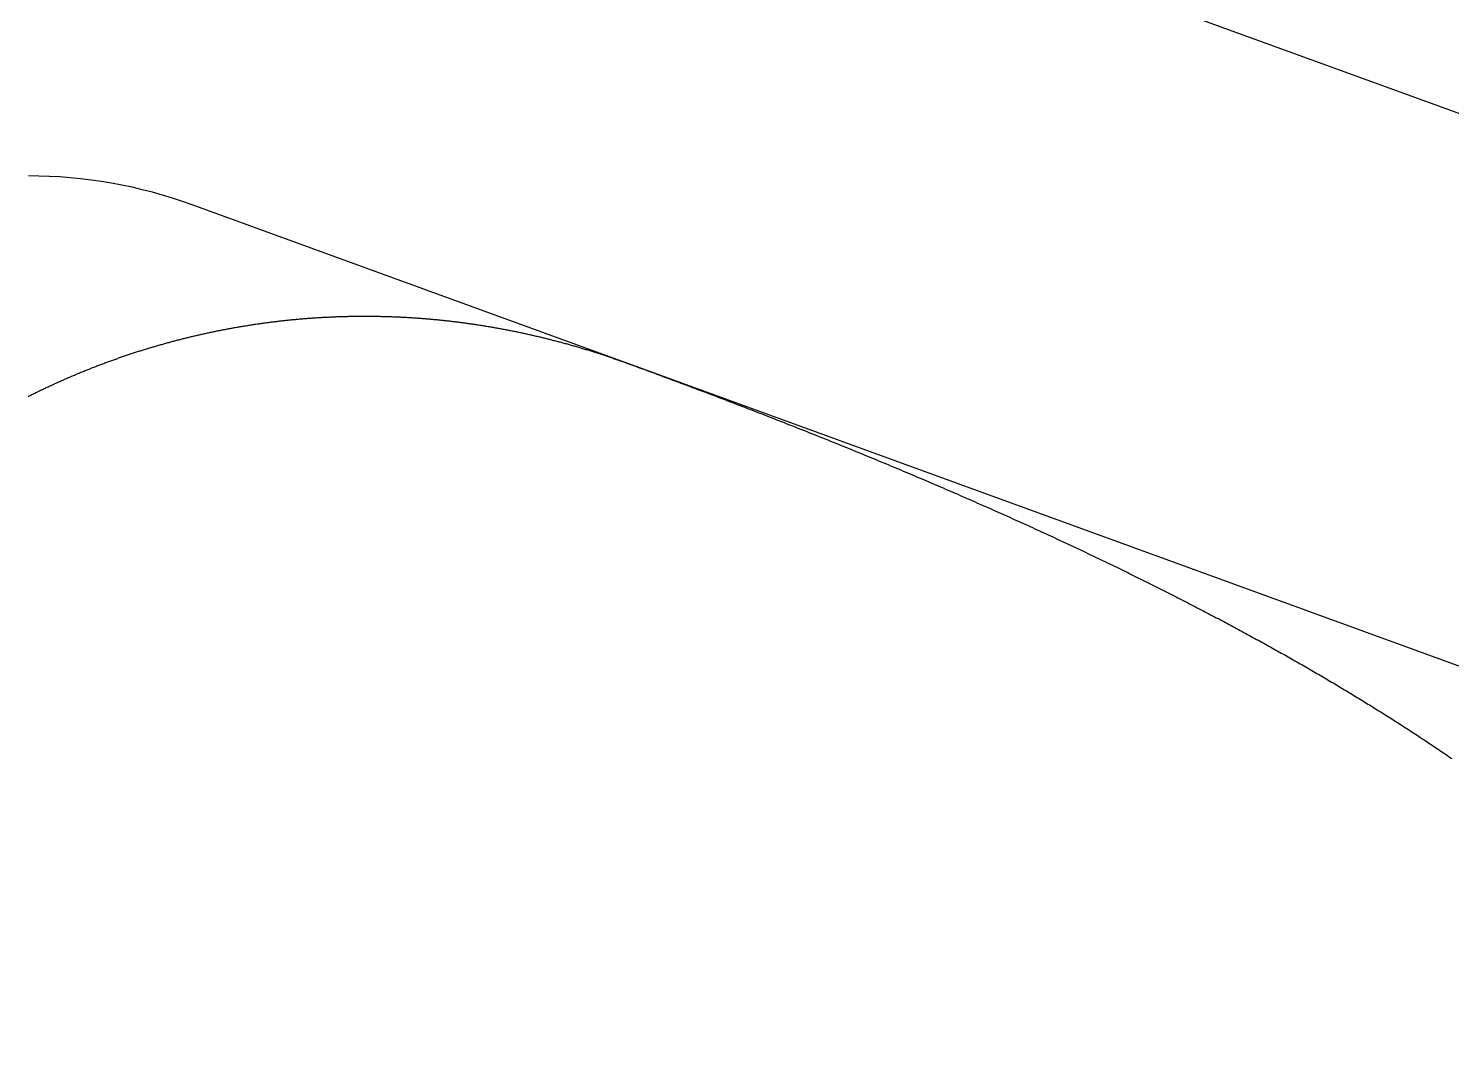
# Model space of a CAD drawing. Extents: x -14 to 315, y -179 to 16.
# Drawn here: x 64.04 to 83.35, y -103.85 to -90 of the extents above; entities that cross this region are included whole.
import ezdxf

# ---------------------------------------------------------------- set-up
doc = ezdxf.new("R2010")
doc.units = 0
doc.layers.add('BLACK', color=7, linetype='CONTINUOUS')

msp = doc.modelspace()

# ---------------------------------------------------------------- linework, layer by layer
at = {"layer": 'BLACK', "linetype": 'CONTINUOUS'}
for p, q in [((118.316047, -103.845586), (68.077653, -85.560263)), ((91.946127, -101.739324), (66.26458, -92.391983)), ((66.988085, -94.03071), (67.002104, -94.028448)), ((67.002104, -94.028448), (67.016125, -94.026205)), ((67.016125, -94.026205), (67.03015, -94.023982)), ((67.03015, -94.023982), (67.044177, -94.021779)), ((67.044177, -94.021779), (67.058208, -94.019596)), ((67.058208, -94.019596), (67.07224, -94.017433)), ((67.07224, -94.017433), (67.086276, -94.015289)), ((67.086276, -94.015289), (67.100313, -94.013166)), ((67.100313, -94.013166), (67.114355, -94.011062)), ((67.114355, -94.011062), (67.128398, -94.008978)), ((67.128398, -94.008978), (67.142445, -94.006913)), ((67.142445, -94.006913), (67.156493, -94.004869)), ((67.156493, -94.004869), (67.170546, -94.002844)), ((67.170546, -94.002844), (67.184599, -94.000839)), ((67.184599, -94.000839), (67.198656, -93.998854)), ((67.198656, -93.998854), (67.212715, -93.996889)), ((67.212715, -93.996889), (67.226778, -93.994944)), ((67.226778, -93.994944), (67.240841, -93.993019)), ((67.240841, -93.993019), (67.254909, -93.991113)), ((67.254909, -93.991113), (67.268978, -93.989227)), ((67.268978, -93.989227), (67.28305, -93.987361)), ((67.28305, -93.987361), (67.297124, -93.985515)), ((67.297124, -93.985515), (67.311201, -93.983689)), ((67.311201, -93.983689), (67.32528, -93.981883)), ((67.32528, -93.981883), (67.339362, -93.980096)), ((67.339362, -93.980096), (67.353445, -93.97833)), ((67.353445, -93.97833), (67.367532, -93.976583)), ((67.367532, -93.976583), (67.38162, -93.974856)), ((67.38162, -93.974856), (67.395711, -93.973149)), ((67.395711, -93.973149), (67.409804, -93.971462)), ((67.409804, -93.971462), (67.4239, -93.969795)), ((67.4239, -93.969795), (67.437997, -93.968148)), ((67.437997, -93.968148), (67.452097, -93.96652)), ((67.452097, -93.96652), (67.466199, -93.964913)), ((67.466199, -93.964913), (67.480303, -93.963325)), ((67.480303, -93.963325), (67.494409, -93.961757)), ((67.494409, -93.961757), (67.508518, -93.960209)), ((67.508518, -93.960209), (67.522628, -93.958681)), ((67.522628, -93.958681), (67.536742, -93.957173)), ((67.536742, -93.957173), (67.550856, -93.955685)), ((67.550856, -93.955685), (67.564973, -93.954217)), ((67.564973, -93.954217), (67.579091, -93.952768)), ((67.579091, -93.952768), (67.593213, -93.95134)), ((67.593213, -93.95134), (67.607335, -93.949931)), ((67.607335, -93.949931), (67.621461, -93.948542)), ((67.621461, -93.948542), (67.635587, -93.947173)), ((67.635587, -93.947173), (67.649716, -93.945824)), ((67.649716, -93.945824), (67.663847, -93.944496)), ((67.663847, -93.944496), (67.67798, -93.943186)), ((67.67798, -93.943186), (67.692114, -93.941897)), ((67.692114, -93.941897), (67.706251, -93.940628)), ((67.706251, -93.940628), (67.720388, -93.939379)), ((67.720388, -93.939379), (67.734529, -93.938149)), ((67.734529, -93.938149), (67.74867, -93.93694)), ((67.74867, -93.93694), (67.762814, -93.93575)), ((67.762814, -93.93575), (67.776959, -93.934581)), ((67.776959, -93.934581), (67.791107, -93.933431)), ((67.791107, -93.933431), (67.805255, -93.932301)), ((67.805255, -93.932301), (67.819406, -93.931191)), ((67.819406, -93.931191), (67.833558, -93.930101)), ((67.833558, -93.930101), (67.847712, -93.929031)), ((67.847712, -93.929031), (67.861867, -93.927981)), ((67.861867, -93.927981), (67.876025, -93.926951)), ((67.876025, -93.926951), (67.890183, -93.925941)), ((67.890183, -93.925941), (67.904344, -93.924951)), ((67.904344, -93.924951), (67.918505, -93.92398)), ((67.918505, -93.92398), (67.93267, -93.92303)), ((67.93267, -93.92303), (67.946834, -93.9221)), ((67.946834, -93.9221), (67.961001, -93.921189)), ((67.961001, -93.921189), (67.975168, -93.920299)), ((67.975168, -93.920299), (67.989339, -93.919428)), ((67.989339, -93.919428), (68.003509, -93.918578)), ((68.003509, -93.918578), (68.017682, -93.917747)), ((68.017682, -93.917747), (68.031855, -93.916936)), ((68.031855, -93.916936), (68.046031, -93.916145)), ((68.046031, -93.916145), (68.060207, -93.915375)), ((68.060207, -93.915375), (68.074385, -93.914624)), ((68.074385, -93.914624), (68.088564, -93.913893)), ((68.088564, -93.913893), (68.102745, -93.913182)), ((68.102745, -93.913182), (68.116926, -93.912491)), ((68.116926, -93.912491), (68.13111, -93.91182)), ((68.13111, -93.91182), (68.145294, -93.911169)), ((68.145294, -93.911169), (68.15948, -93.910538)), ((68.15948, -93.910538), (68.173666, -93.909927)), ((68.173666, -93.909927), (68.187855, -93.909336)), ((68.187855, -93.909336), (68.202044, -93.908765)), ((68.202044, -93.908765), (68.216235, -93.908214)), ((68.216235, -93.908214), (68.230426, -93.907683)), ((68.230426, -93.907683), (68.244619, -93.907171)), ((68.244619, -93.907171), (68.258812, -93.90668)), ((68.258812, -93.90668), (68.273008, -93.906209)), ((68.273008, -93.906209), (68.287203, -93.905758)), ((68.287203, -93.905758), (68.301401, -93.905326)), ((68.301401, -93.905326), (68.315598, -93.904915)), ((68.315598, -93.904915), (68.329798, -93.904524)), ((68.329798, -93.904524), (68.343997, -93.904153)), ((68.343997, -93.904153), (68.358199, -93.903801)), ((68.358199, -93.903801), (68.372401, -93.90347)), ((68.372401, -93.90347), (68.386604, -93.903158)), ((68.386604, -93.903158), (68.400807, -93.902867)), ((68.400807, -93.902867), (68.415013, -93.902596)), ((68.415013, -93.902596), (68.429218, -93.902344)), ((68.429218, -93.902344), (68.443425, -93.902113)), ((68.443425, -93.902113), (68.457632, -93.901902)), ((68.457632, -93.901902), (68.471841, -93.90171)), ((68.471841, -93.90171), (68.486049, -93.901539)), ((68.486049, -93.901539), (68.50026, -93.901387)), ((68.50026, -93.901387), (68.51447, -93.901256)), ((68.51447, -93.901256), (68.528682, -93.901144)), ((68.528682, -93.901144), (68.542893, -93.901053)), ((68.542893, -93.901053), (68.557107, -93.900982)), ((68.557107, -93.900982), (68.571319, -93.90093)), ((68.571319, -93.90093), (68.585534, -93.900899)), ((68.585534, -93.900899), (68.599748, -93.900887)), ((68.599748, -93.900887), (68.613965, -93.900896)), ((68.613965, -93.900896), (68.62818, -93.900924)), ((68.62818, -93.900924), (68.642398, -93.900973)), ((68.642398, -93.900973), (68.656614, -93.901042)), ((68.656614, -93.901042), (68.670833, -93.90113)), ((68.670833, -93.90113), (68.685051, -93.901239)), ((68.685051, -93.901239), (68.69927, -93.901367)), ((68.69927, -93.901367), (68.713489, -93.901516)), ((68.713489, -93.901516), (68.72771, -93.901685)), ((68.72771, -93.901685), (68.74193, -93.901873)), ((68.74193, -93.901873), (68.756151, -93.902082)), ((68.756151, -93.902082), (68.770372, -93.902311)), ((68.770372, -93.902311), (68.784595, -93.902559)), ((68.784595, -93.902559), (68.798816, -93.902828)), ((68.798816, -93.902828), (68.81304, -93.903117)), ((68.81304, -93.903117), (68.827262, -93.903426)), ((68.827262, -93.903426), (68.841486, -93.903754)), ((68.841486, -93.903754), (68.855709, -93.904103)), ((68.855709, -93.904103), (68.869934, -93.904472)), ((68.869934, -93.904472), (68.884158, -93.904861)), ((68.884158, -93.904861), (68.898383, -93.90527)), ((68.898383, -93.90527), (68.912607, -93.905699)), ((68.912607, -93.905699), (68.926833, -93.906147)), ((68.926833, -93.906147), (68.941058, -93.906616)), ((68.941058, -93.906616), (68.955284, -93.907105)), ((68.955284, -93.907105), (68.969509, -93.907614)), ((68.969509, -93.907614), (68.983736, -93.908143)), ((68.983736, -93.908143), (68.997962, -93.908692)), ((68.997962, -93.908692), (69.012189, -93.909261)), ((69.012189, -93.909261), (69.026414, -93.90985)), ((69.026414, -93.90985), (69.040642, -93.910459)), ((69.040642, -93.910459), (69.054868, -93.911088)), ((69.054868, -93.911088), (69.069095, -93.911738)), ((69.069095, -93.911738), (69.083321, -93.912407)), ((69.083321, -93.912407), (69.097549, -93.913096)), ((69.097549, -93.913096), (69.111775, -93.913805)), ((69.111775, -93.913805), (69.126002, -93.914534)), ((69.126002, -93.914534), (69.140229, -93.915284)), ((69.140229, -93.915284), (69.154456, -93.916053)), ((69.154456, -93.916053), (69.168682, -93.916842)), ((69.168682, -93.916842), (69.18291, -93.917652)), ((69.18291, -93.917652), (69.197136, -93.918481)), ((69.197136, -93.918481), (69.211363, -93.91933)), ((69.211363, -93.91933), (69.225588, -93.9202)), ((69.225588, -93.9202), (69.239816, -93.921089)), ((69.239816, -93.921089), (69.254041, -93.921999)), ((69.254041, -93.921999), (69.268268, -93.922929)), ((69.268268, -93.922929), (69.282493, -93.923878)), ((69.282493, -93.923878), (69.296719, -93.924848)), ((69.296719, -93.924848), (69.310944, -93.925837)), ((69.310944, -93.925837), (69.32517, -93.926847)), ((69.32517, -93.926847), (69.339394, -93.927877)), ((69.339394, -93.927877), (69.353619, -93.928927)), ((69.353619, -93.928927), (69.367843, -93.929997)), ((69.367843, -93.929997), (69.382068, -93.931087)), ((69.382068, -93.931087), (69.396291, -93.932196)), ((69.396291, -93.932196), (69.410515, -93.933326)), ((69.410515, -93.933326), (69.424737, -93.934476)), ((69.424737, -93.934476), (69.438961, -93.935646)), ((69.438961, -93.935646), (69.453182, -93.936836)), ((69.453182, -93.936836), (69.467405, -93.938047)), ((69.467405, -93.938047), (69.481625, -93.939277)), ((69.481625, -93.939277), (69.495847, -93.940527)), ((69.495847, -93.940527), (69.510067, -93.941797)), ((69.510067, -93.941797), (69.524288, -93.943088)), ((69.524288, -93.943088), (69.538507, -93.944398)), ((69.538507, -93.944398), (69.552727, -93.945728)), ((69.552727, -93.945728), (69.566945, -93.947079)), ((69.566945, -93.947079), (69.581163, -93.948449)), ((69.581163, -93.948449), (69.59538, -93.94984)), ((69.59538, -93.94984), (69.609598, -93.95125)), ((69.609598, -93.95125), (69.623814, -93.952681)), ((69.623814, -93.952681), (69.63803, -93.954131)), ((69.63803, -93.954131), (69.652245, -93.955602)), ((69.652245, -93.955602), (69.66646, -93.957093)), ((69.66646, -93.957093), (69.680673, -93.958604)), ((69.680673, -93.958604), (69.694887, -93.960134)), ((69.694887, -93.960134), (69.709099, -93.961685)), ((69.709099, -93.961685), (69.723311, -93.963256)), ((69.723311, -93.963256), (69.737522, -93.964847)), ((69.737522, -93.964847), (69.751733, -93.966458)), ((69.751733, -93.966458), (69.765942, -93.968089)), ((69.765942, -93.968089), (69.780151, -93.96974)), ((69.780151, -93.96974), (69.794359, -93.971412)), ((69.794359, -93.971412), (69.808567, -93.973103)), ((69.808567, -93.973103), (69.822772, -93.974814)), ((69.822772, -93.974814), (69.836979, -93.976545)), ((69.836979, -93.976545), (69.851183, -93.978297)), ((69.851183, -93.978297), (69.865387, -93.980068)), ((69.865387, -93.980068), (69.87959, -93.98186)), ((69.87959, -93.98186), (69.893793, -93.983671)), ((69.893793, -93.983671), (69.907993, -93.985503)), ((69.907993, -93.985503), (69.922194, -93.987354)), ((69.922194, -93.987354), (69.936393, -93.989226)), ((69.936393, -93.989226), (69.950592, -93.991118)), ((69.950592, -93.991118), (69.964789, -93.993029)), ((69.964789, -93.993029), (69.978986, -93.994961)), ((69.978986, -93.994961), (69.993181, -93.996913)), ((69.993181, -93.996913), (70.007376, -93.998885)), ((70.007376, -93.998885), (70.021569, -94.000877)), ((70.021569, -94.000877), (70.035762, -94.002889)), ((70.035762, -94.002889), (70.049952, -94.004921)), ((70.049952, -94.004921), (70.064143, -94.006974)), ((70.064143, -94.006974), (70.078332, -94.009046)), ((70.078332, -94.009046), (70.09252, -94.011138)), ((70.09252, -94.011138), (70.106706, -94.01325)), ((70.106706, -94.01325), (70.120893, -94.015383)), ((70.120893, -94.015383), (70.135077, -94.017535)), ((70.135077, -94.017535), (70.149261, -94.019708)), ((70.149261, -94.019708), (70.163442, -94.0219)), ((70.163442, -94.0219), (70.177624, -94.024113)), ((70.177624, -94.024113), (70.191803, -94.026345)), ((70.191803, -94.026345), (70.205982, -94.028598)), ((70.205982, -94.028598), (70.220159, -94.030871)), ((66.070206, -94.223648), (66.083991, -94.220086)), ((66.083991, -94.220086), (66.097778, -94.216544)), ((66.097778, -94.216544), (66.111571, -94.213021)), ((66.111571, -94.213021), (66.125367, -94.209518)), ((66.125367, -94.209518), (66.139169, -94.206035)), ((66.139169, -94.206035), (66.152973, -94.202571)), ((66.152973, -94.202571), (66.166783, -94.199126)), ((66.166783, -94.199126), (66.180596, -94.195701)), ((66.180596, -94.195701), (66.194413, -94.192296)), ((66.194413, -94.192296), (66.208234, -94.188911)), ((66.208234, -94.188911), (66.22206, -94.185544)), ((66.22206, -94.185544), (66.235889, -94.182198)), ((66.235889, -94.182198), (66.249723, -94.178871)), ((66.249723, -94.178871), (66.26356, -94.175564)), ((66.26356, -94.175564), (66.277402, -94.172276)), ((66.277402, -94.172276), (66.291247, -94.169009)), ((66.291247, -94.169009), (66.305097, -94.16576)), ((66.305097, -94.16576), (66.31895, -94.162531)), ((66.31895, -94.162531), (66.332808, -94.159322)), ((66.332808, -94.159322), (66.346668, -94.156133)), ((66.346668, -94.156133), (66.360534, -94.152963)), ((66.360534, -94.152963), (66.374402, -94.149813)), ((66.374402, -94.149813), (66.388275, -94.146682)), ((66.388275, -94.146682), (66.402151, -94.143572)), ((66.402151, -94.143572), (66.416031, -94.14048)), ((66.416031, -94.14048), (66.429914, -94.137409)), ((66.429914, -94.137409), (66.443802, -94.134357)), ((66.443802, -94.134357), (66.457693, -94.131325)), ((66.457693, -94.131325), (66.471588, -94.128312)), ((66.471588, -94.128312), (66.485486, -94.125319)), ((66.485486, -94.125319), (66.499389, -94.122346)), ((66.499389, -94.122346), (66.513294, -94.119393)), ((66.513294, -94.119393), (66.527204, -94.116459)), ((66.527204, -94.116459), (66.541116, -94.113545)), ((66.541116, -94.113545), (66.555033, -94.11065)), ((66.555033, -94.11065), (66.568953, -94.107776)), ((66.568953, -94.107776), (66.582877, -94.10492)), ((66.582877, -94.10492), (66.596803, -94.102085)), ((66.596803, -94.102085), (66.610734, -94.09927)), ((66.610734, -94.09927), (66.624668, -94.096474)), ((66.624668, -94.096474), (66.638605, -94.093697)), ((66.638605, -94.093697), (66.652545, -94.090941)), ((66.652545, -94.090941), (66.66649, -94.088204)), ((66.66649, -94.088204), (66.680437, -94.085487)), ((66.680437, -94.085487), (66.694388, -94.08279)), ((66.694388, -94.08279), (66.708342, -94.080112)), ((66.708342, -94.080112), (66.722299, -94.077455)), ((66.722299, -94.077455), (66.736259, -94.074817)), ((66.736259, -94.074817), (66.750224, -94.072198)), ((66.750224, -94.072198), (66.76419, -94.0696)), ((66.76419, -94.0696), (66.778161, -94.067021)), ((66.778161, -94.067021), (66.792134, -94.064462)), ((66.792134, -94.064462), (66.806111, -94.061922)), ((66.806111, -94.061922), (66.82009, -94.059403)), ((66.82009, -94.059403), (66.834074, -94.056903)), ((66.834074, -94.056903), (66.848059, -94.054423)), ((66.848059, -94.054423), (66.862049, -94.051963)), ((66.862049, -94.051963), (66.87604, -94.049522)), ((66.87604, -94.049522), (66.890036, -94.047101)), ((66.890036, -94.047101), (66.904034, -94.044701)), ((66.904034, -94.044701), (66.918035, -94.042319)), ((66.918035, -94.042319), (66.932039, -94.039958)), ((66.932039, -94.039958), (66.946047, -94.037616)), ((66.946047, -94.037616), (66.960056, -94.035295)), ((66.960056, -94.035295), (66.97407, -94.032992)), ((66.97407, -94.032992), (66.988085, -94.03071)), ((70.220159, -94.030871), (70.234336, -94.033164)), ((70.234336, -94.033164), (70.248509, -94.035477)), ((70.248509, -94.035477), (70.262684, -94.03781)), ((70.262684, -94.03781), (70.276855, -94.040163)), ((70.276855, -94.040163), (70.291026, -94.042536)), ((70.291026, -94.042536), (70.305195, -94.044929)), ((70.305195, -94.044929), (70.319364, -94.047342)), ((70.319364, -94.047342), (70.33353, -94.049775)), ((70.33353, -94.049775), (70.347696, -94.052229)), ((70.347696, -94.052229), (70.361859, -94.054702)), ((70.361859, -94.054702), (70.376022, -94.057195)), ((70.376022, -94.057195), (70.390182, -94.059709)), ((70.390182, -94.059709), (70.404343, -94.062242)), ((70.404343, -94.062242), (70.4185, -94.064796)), ((70.4185, -94.064796), (70.432657, -94.06737)), ((70.432657, -94.06737), (70.446812, -94.069963)), ((70.446812, -94.069963), (70.460966, -94.072577)), ((70.460966, -94.072577), (70.475117, -94.075211)), ((70.475117, -94.075211), (70.489269, -94.077865)), ((70.489269, -94.077865), (70.503417, -94.080539)), ((70.503417, -94.080539), (70.517565, -94.083233)), ((70.517565, -94.083233), (70.53171, -94.085947)), ((70.53171, -94.085947), (70.545855, -94.088681)), ((70.545855, -94.088681), (70.559997, -94.091435)), ((70.559997, -94.091435), (70.574138, -94.09421)), ((70.574138, -94.09421), (70.588277, -94.097004)), ((70.588277, -94.097004), (70.602415, -94.099818)), ((70.602415, -94.099818), (70.61655, -94.102653)), ((70.61655, -94.102653), (70.630685, -94.105507)), ((70.630685, -94.105507), (70.644817, -94.108382)), ((70.644817, -94.108382), (70.658949, -94.111277)), ((70.658949, -94.111277), (70.673077, -94.114191)), ((70.673077, -94.114191), (70.687205, -94.117126)), ((70.687205, -94.117126), (70.70133, -94.120081)), ((70.70133, -94.120081), (70.715454, -94.123056)), ((70.715454, -94.123056), (70.729576, -94.126051)), ((70.729576, -94.126051), (70.743697, -94.129066)), ((70.743697, -94.129066), (70.757814, -94.132101)), ((70.757814, -94.132101), (70.771931, -94.135156)), ((70.771931, -94.135156), (70.786045, -94.138231)), ((70.786045, -94.138231), (70.800159, -94.141327)), ((70.800159, -94.141327), (70.814269, -94.144442)), ((70.814269, -94.144442), (70.828379, -94.147578)), ((70.828379, -94.147578), (70.842485, -94.150733)), ((70.842485, -94.150733), (70.856591, -94.153909)), ((70.856591, -94.153909), (70.870693, -94.157105)), ((70.870693, -94.157105), (70.884795, -94.16032)), ((70.884795, -94.16032), (70.898894, -94.163556)), ((70.898894, -94.163556), (70.912992, -94.166812)), ((70.912992, -94.166812), (70.927087, -94.170088)), ((70.927087, -94.170088), (70.941181, -94.173384)), ((70.941181, -94.173384), (70.955271, -94.1767)), ((70.955271, -94.1767), (70.969361, -94.180036)), ((70.969361, -94.180036), (70.983447, -94.183392)), ((70.983447, -94.183392), (70.997533, -94.186769)), ((70.997533, -94.186769), (71.011616, -94.190165)), ((71.011616, -94.190165), (71.025697, -94.193582)), ((71.025697, -94.193582), (71.039775, -94.197018)), ((71.039775, -94.197018), (71.053853, -94.200475)), ((71.053853, -94.200475), (71.067926, -94.203952)), ((71.067926, -94.203952), (71.082, -94.207448)), ((71.082, -94.207448), (71.096069, -94.210965)), ((71.096069, -94.210965), (71.110138, -94.214502)), ((71.110138, -94.214502), (71.124203, -94.218059)), ((71.124203, -94.218059), (71.138267, -94.221636)), ((71.138267, -94.221636), (71.152328, -94.225233)), ((65.414006, -94.417524), (65.427561, -94.413029)), ((65.427561, -94.413029), (65.44112, -94.408554)), ((65.44112, -94.408554), (65.454685, -94.404097)), ((65.454685, -94.404097), (65.468254, -94.39966)), ((65.468254, -94.39966), (65.48183, -94.395243)), ((65.48183, -94.395243), (65.49541, -94.390844)), ((65.49541, -94.390844), (65.508996, -94.386465)), ((65.508996, -94.386465), (65.522586, -94.382106)), ((65.522586, -94.382106), (65.536183, -94.377766)), ((65.536183, -94.377766), (65.549783, -94.373445)), ((65.549783, -94.373445), (65.56339, -94.369143)), ((65.56339, -94.369143), (65.577001, -94.364861)), ((65.577001, -94.364861), (65.590617, -94.360598)), ((65.590617, -94.360598), (65.604238, -94.356355)), ((65.604238, -94.356355), (65.617865, -94.352131)), ((65.617865, -94.352131), (65.631496, -94.347926)), ((65.631496, -94.347926), (65.645133, -94.343741)), ((65.645133, -94.343741), (65.658774, -94.339575)), ((65.658774, -94.339575), (65.67242, -94.335429)), ((65.67242, -94.335429), (65.686071, -94.331302)), ((65.686071, -94.331302), (65.699728, -94.327194)), ((65.699728, -94.327194), (65.713388, -94.323106)), ((65.713388, -94.323106), (65.727054, -94.319037)), ((65.727054, -94.319037), (65.740724, -94.314988)), ((65.740724, -94.314988), (65.7544, -94.310958)), ((65.7544, -94.310958), (65.76808, -94.306948)), ((65.76808, -94.306948), (65.781765, -94.302957)), ((65.781765, -94.302957), (65.795454, -94.298985)), ((65.795454, -94.298985), (65.809149, -94.295033)), ((65.809149, -94.295033), (65.822848, -94.291101)), ((65.822848, -94.291101), (65.836552, -94.287187)), ((65.836552, -94.287187), (65.850259, -94.283294)), ((65.850259, -94.283294), (65.863973, -94.27942)), ((65.863973, -94.27942), (65.87769, -94.275565)), ((65.87769, -94.275565), (65.891412, -94.27173)), ((65.891412, -94.27173), (65.905139, -94.267914)), ((65.905139, -94.267914), (65.91887, -94.264118)), ((65.91887, -94.264118), (65.932606, -94.260341)), ((65.932606, -94.260341), (65.946346, -94.256584)), ((65.946346, -94.256584), (65.960091, -94.252846)), ((65.960091, -94.252846), (65.97384, -94.249128)), ((65.97384, -94.249128), (65.987593, -94.24543)), ((65.987593, -94.24543), (66.001352, -94.24175)), ((66.001352, -94.24175), (66.015114, -94.238091)), ((66.015114, -94.238091), (66.028881, -94.234451)), ((66.028881, -94.234451), (66.042651, -94.23083)), ((66.042651, -94.23083), (66.056427, -94.227229)), ((66.056427, -94.227229), (66.070206, -94.223648)), ((71.152328, -94.225233), (71.166388, -94.228851)), ((71.166388, -94.228851), (71.180444, -94.232488)), ((71.180444, -94.232488), (71.194499, -94.236145)), ((71.194499, -94.236145), (71.208551, -94.239823)), ((71.208551, -94.239823), (71.222602, -94.24352)), ((71.222602, -94.24352), (71.236649, -94.247238)), ((71.236649, -94.247238), (71.250695, -94.250976)), ((71.250695, -94.250976), (71.264737, -94.254733)), ((71.264737, -94.254733), (71.278779, -94.258511)), ((71.278779, -94.258511), (71.292816, -94.262309)), ((71.292816, -94.262309), (71.306853, -94.266127)), ((71.306853, -94.266127), (71.320886, -94.269965)), ((71.320886, -94.269965), (71.334918, -94.273824)), ((71.334918, -94.273824), (71.348946, -94.277702)), ((71.348946, -94.277702), (71.362973, -94.2816)), ((71.362973, -94.2816), (71.376996, -94.285518)), ((71.376996, -94.285518), (71.391018, -94.289457)), ((71.391018, -94.289457), (71.405036, -94.293416)), ((71.405036, -94.293416), (71.419053, -94.297394)), ((71.419053, -94.297394), (71.433067, -94.301393)), ((71.433067, -94.301393), (71.447079, -94.305412)), ((71.447079, -94.305412), (71.461087, -94.309451)), ((71.461087, -94.309451), (71.475094, -94.31351)), ((71.475094, -94.31351), (71.489097, -94.317589)), ((71.489097, -94.317589), (71.503099, -94.321688)), ((71.503099, -94.321688), (71.517097, -94.325808)), ((71.517097, -94.325808), (71.531094, -94.329947)), ((71.531094, -94.329947), (71.545087, -94.334107)), ((71.545087, -94.334107), (71.559078, -94.338286)), ((71.559078, -94.338286), (71.573066, -94.342486)), ((71.573066, -94.342486), (71.587052, -94.346706)), ((71.587052, -94.346706), (71.601034, -94.350945)), ((71.601034, -94.350945), (71.615015, -94.355206)), ((71.615015, -94.355206), (71.628992, -94.359485)), ((71.628992, -94.359485), (71.642968, -94.363786)), ((71.642968, -94.363786), (71.656939, -94.368106)), ((71.656939, -94.368106), (71.670909, -94.372446)), ((71.670909, -94.372446), (71.684875, -94.376807)), ((71.684875, -94.376807), (71.69884, -94.381187)), ((71.69884, -94.381187), (71.7128, -94.385588)), ((71.7128, -94.385588), (71.726759, -94.390009)), ((71.726759, -94.390009), (71.740714, -94.394449)), ((71.740714, -94.394449), (71.754667, -94.398911)), ((71.754667, -94.398911), (71.768617, -94.403391)), ((71.768617, -94.403391), (71.782564, -94.407893)), ((71.782564, -94.407893), (71.796508, -94.412414)), ((71.796508, -94.412414), (71.81045, -94.416955)), ((64.876446, -94.613088), (64.88977, -94.607825)), ((64.88977, -94.607825), (64.9031, -94.602582)), ((64.9031, -94.602582), (64.916436, -94.597358)), ((64.916436, -94.597358), (64.929778, -94.592153)), ((64.929778, -94.592153), (64.943127, -94.586967)), ((64.943127, -94.586967), (64.956481, -94.5818)), ((64.956481, -94.5818), (64.969842, -94.576652)), ((64.969842, -94.576652), (64.983208, -94.571523)), ((64.983208, -94.571523), (64.996581, -94.566413)), ((64.996581, -94.566413), (65.00996, -94.561323)), ((65.00996, -94.561323), (65.023345, -94.556251)), ((65.023345, -94.556251), (65.036735, -94.551199)), ((65.036735, -94.551199), (65.050132, -94.546165)), ((65.050132, -94.546165), (65.063534, -94.541151)), ((65.063534, -94.541151), (65.076943, -94.536156)), ((65.076943, -94.536156), (65.090357, -94.531181)), ((65.090357, -94.531181), (65.103777, -94.526224)), ((65.103777, -94.526224), (65.117203, -94.521287)), ((65.117203, -94.521287), (65.130635, -94.516368)), ((65.130635, -94.516368), (65.144072, -94.511469)), ((65.144072, -94.511469), (65.157516, -94.506589)), ((65.157516, -94.506589), (65.170965, -94.501729)), ((65.170965, -94.501729), (65.18442, -94.496887)), ((65.18442, -94.496887), (65.19788, -94.492065)), ((65.19788, -94.492065), (65.211347, -94.487261)), ((65.211347, -94.487261), (65.224818, -94.482478)), ((65.224818, -94.482478), (65.238296, -94.477713)), ((65.238296, -94.477713), (65.251779, -94.472968)), ((65.251779, -94.472968), (65.265268, -94.468241)), ((65.265268, -94.468241), (65.278762, -94.463534)), ((65.278762, -94.463534), (65.292262, -94.458847)), ((65.292262, -94.458847), (65.305767, -94.454178)), ((65.305767, -94.454178), (65.319278, -94.449529)), ((65.319278, -94.449529), (65.332794, -94.444899)), ((65.332794, -94.444899), (65.346316, -94.440288)), ((65.346316, -94.440288), (65.359843, -94.435697)), ((65.359843, -94.435697), (65.373376, -94.431125)), ((65.373376, -94.431125), (65.386914, -94.426572)), ((65.386914, -94.426572), (65.400458, -94.422038)), ((65.400458, -94.422038), (65.414006, -94.417524)), ((71.81045, -94.416955), (71.824388, -94.421517)), ((71.824388, -94.421517), (71.838324, -94.426098)), ((71.838324, -94.426098), (71.852256, -94.4307)), ((71.852256, -94.4307), (71.866187, -94.435322)), ((71.866187, -94.435322), (71.880113, -94.439964)), ((71.880113, -94.439964), (71.894037, -94.444626)), ((71.894037, -94.444626), (71.907958, -94.449308)), ((71.907958, -94.449308), (71.921876, -94.45401)), ((71.921876, -94.45401), (71.935791, -94.458732)), ((71.935791, -94.458732), (71.949703, -94.463475)), ((71.949703, -94.463475), (71.963612, -94.468237)), ((71.963612, -94.468237), (71.977518, -94.47302)), ((71.977518, -94.47302), (71.991421, -94.477823)), ((71.991421, -94.477823), (72.005321, -94.482646)), ((72.005321, -94.482646), (72.019218, -94.487489)), ((72.019218, -94.487489), (72.033112, -94.492352)), ((72.033112, -94.492352), (72.047002, -94.497235)), ((72.047002, -94.497235), (72.060891, -94.502139)), ((72.060891, -94.502139), (72.074774, -94.507062)), ((72.074774, -94.507062), (72.088657, -94.512006)), ((72.088657, -94.512006), (72.102534, -94.516969)), ((72.102534, -94.516969), (72.11641, -94.521953)), ((72.11641, -94.521953), (72.130281, -94.526957)), ((72.130281, -94.526957), (72.144151, -94.531981)), ((72.144151, -94.531981), (72.152678, -94.535081)), ((72.152678, -94.535081), (72.194432, -94.550289)), ((72.194432, -94.550289), (72.236113, -94.565491)), ((72.236113, -94.565491), (72.277704, -94.580682)), ((72.277704, -94.580682), (72.319222, -94.595868)), ((72.319222, -94.595868), (72.360651, -94.611042)), ((64.427283, -94.803297), (64.440383, -94.797391)), ((64.440383, -94.797391), (64.45349, -94.791504)), ((64.45349, -94.791504), (64.466604, -94.785635)), ((64.466604, -94.785635), (64.479724, -94.779786)), ((64.479724, -94.779786), (64.492852, -94.773955)), ((64.492852, -94.773955), (64.505986, -94.768143)), ((64.505986, -94.768143), (64.519128, -94.76235)), ((64.519128, -94.76235), (64.532276, -94.756576)), ((64.532276, -94.756576), (64.545431, -94.75082)), ((64.545431, -94.75082), (64.558592, -94.745084)), ((64.558592, -94.745084), (64.571761, -94.739366)), ((64.571761, -94.739366), (64.584936, -94.733668)), ((64.584936, -94.733668), (64.598118, -94.727988)), ((64.598118, -94.727988), (64.611306, -94.722327)), ((64.611306, -94.722327), (64.624502, -94.716685)), ((64.624502, -94.716685), (64.637703, -94.711062)), ((64.637703, -94.711062), (64.650912, -94.705457)), ((64.650912, -94.705457), (64.664127, -94.699872)), ((64.664127, -94.699872), (64.677349, -94.694306)), ((64.677349, -94.694306), (64.690577, -94.688758)), ((64.690577, -94.688758), (64.703812, -94.68323)), ((64.703812, -94.68323), (64.717053, -94.67772)), ((64.717053, -94.67772), (64.730301, -94.67223)), ((64.730301, -94.67223), (64.743554, -94.666758)), ((64.743554, -94.666758), (64.756815, -94.661306)), ((64.756815, -94.661306), (64.770082, -94.655872)), ((64.770082, -94.655872), (64.783356, -94.650458)), ((64.783356, -94.650458), (64.796635, -94.645062)), ((64.796635, -94.645062), (64.809922, -94.639685)), ((64.809922, -94.639685), (64.823214, -94.634328)), ((64.823214, -94.634328), (64.836513, -94.628989)), ((64.836513, -94.628989), (64.849817, -94.62367)), ((64.849817, -94.62367), (64.863129, -94.618369)), ((64.863129, -94.618369), (64.876446, -94.613088)), ((72.360651, -94.611042), (72.402008, -94.626212)), ((72.402008, -94.626212), (72.443275, -94.641369)), ((72.443275, -94.641369), (72.48447, -94.656522)), ((72.48447, -94.656522), (72.525576, -94.671663)), ((72.525576, -94.671663), (72.56661, -94.686798)), ((72.56661, -94.686798), (72.607556, -94.701923)), ((72.607556, -94.701923), (72.648429, -94.717042)), ((72.648429, -94.717042), (72.689215, -94.73215)), ((72.689215, -94.73215), (72.729928, -94.747252)), ((72.729928, -94.747252), (72.770554, -94.762343)), ((72.770554, -94.762343), (72.811108, -94.777429)), ((72.811108, -94.777429), (72.851574, -94.792504)), ((72.851574, -94.792504), (72.891969, -94.807573)), ((64.037625, -94.989183), (64.050506, -94.982716)), ((64.050506, -94.982716), (64.063395, -94.976269)), ((64.063395, -94.976269), (64.076292, -94.969839)), ((64.076292, -94.969839), (64.089195, -94.963429)), ((64.089195, -94.963429), (64.102107, -94.957036)), ((64.102107, -94.957036), (64.115026, -94.950663)), ((64.115026, -94.950663), (64.127953, -94.944308)), ((64.127953, -94.944308), (64.140887, -94.937972)), ((64.140887, -94.937972), (64.153828, -94.931654)), ((64.153828, -94.931654), (64.166777, -94.925355)), ((64.166777, -94.925355), (64.179733, -94.919074)), ((64.179733, -94.919074), (64.192697, -94.912813)), ((64.192697, -94.912813), (64.205668, -94.906569)), ((64.205668, -94.906569), (64.218647, -94.900345)), ((64.218647, -94.900345), (64.231632, -94.894139)), ((64.231632, -94.894139), (64.244625, -94.887952)), ((64.244625, -94.887952), (64.257626, -94.881783)), ((64.257626, -94.881783), (64.270633, -94.875634)), ((64.270633, -94.875634), (64.283648, -94.869502)), ((64.283648, -94.869502), (64.29667, -94.86339)), ((64.29667, -94.86339), (64.3097, -94.857296)), ((64.3097, -94.857296), (64.322736, -94.851222)), ((64.322736, -94.851222), (64.33578, -94.845165)), ((64.33578, -94.845165), (64.34883, -94.839128)), ((64.34883, -94.839128), (64.361888, -94.833109)), ((64.361888, -94.833109), (64.374953, -94.827109)), ((64.374953, -94.827109), (64.388025, -94.821128)), ((64.388025, -94.821128), (64.401104, -94.815166)), ((64.401104, -94.815166), (64.41419, -94.809222)), ((64.41419, -94.809222), (64.427283, -94.803297)), ((72.891969, -94.807573), (72.932277, -94.822632)), ((72.932277, -94.822632), (72.972513, -94.837685)), ((72.972513, -94.837685), (73.012662, -94.852726)), ((73.012662, -94.852726), (73.052741, -94.867763)), ((73.052741, -94.867763), (73.092733, -94.882788)), ((73.092733, -94.882788), (73.132653, -94.897808)), ((73.132653, -94.897808), (73.172488, -94.912817)), ((73.172488, -94.912817), (73.212251, -94.92782)), ((73.212251, -94.92782), (73.251929, -94.942813)), ((73.251929, -94.942813), (73.291536, -94.9578)), ((73.291536, -94.9578), (73.331057, -94.972776)), ((73.331057, -94.972776), (73.370509, -94.987747)), ((73.370509, -94.987747), (73.409874, -95.002707)), ((73.409874, -95.002707), (73.449169, -95.017661)), ((73.449169, -95.017661), (73.48838, -95.032605)), ((73.48838, -95.032605), (73.52752, -95.047543)), ((73.52752, -95.047543), (73.566575, -95.06247)), ((73.566575, -95.06247), (73.605561, -95.077392)), ((73.605561, -95.077392), (73.644462, -95.092303)), ((73.644462, -95.092303), (73.683293, -95.107209)), ((73.683293, -95.107209), (73.72204, -95.122103)), ((73.72204, -95.122103), (73.760718, -95.136993)), ((73.760718, -95.136993), (73.799311, -95.151871)), ((73.799311, -95.151871), (73.837836, -95.166745)), ((73.837836, -95.166745), (73.876276, -95.181607)), ((73.876276, -95.181607), (73.914648, -95.196464)), ((73.914648, -95.196464), (73.952936, -95.21131)), ((73.952936, -95.21131), (73.991156, -95.226151)), ((73.991156, -95.226151), (74.029292, -95.240981)), ((74.029292, -95.240981), (74.067359, -95.255806)), ((74.067359, -95.255806), (74.105344, -95.27062)), ((74.105344, -95.27062), (74.14326, -95.285429)), ((74.14326, -95.285429), (74.181094, -95.300227)), ((74.181094, -95.300227), (74.21886, -95.31502)), ((74.21886, -95.31502), (74.256543, -95.329802)), ((74.256543, -95.329802), (74.294158, -95.344579)), ((74.294158, -95.344579), (74.331691, -95.359345)), ((74.331691, -95.359345), (74.369156, -95.374106)), ((74.369156, -95.374106), (74.406539, -95.388856)), ((74.406539, -95.388856), (74.443855, -95.403601)), ((74.443855, -95.403601), (74.481089, -95.418335)), ((74.481089, -95.418335), (74.518256, -95.433064)), ((74.518256, -95.433064), (74.555341, -95.447782)), ((74.555341, -95.447782), (74.59236, -95.462495)), ((74.59236, -95.462495), (74.629297, -95.477198)), ((74.629297, -95.477198), (74.666167, -95.491895)), ((74.666167, -95.491895), (74.702957, -95.506582)), ((74.702957, -95.506582), (74.739679, -95.521263)), ((74.739679, -95.521263), (74.776321, -95.535934)), ((74.776321, -95.535934), (74.812897, -95.5506)), ((74.812897, -95.5506), (74.849392, -95.565255)), ((74.849392, -95.565255), (74.885821, -95.579905)), ((74.885821, -95.579905), (74.92217, -95.594544)), ((74.92217, -95.594544), (74.958453, -95.609178)), ((74.958453, -95.609178), (74.994656, -95.623802)), ((74.994656, -95.623802), (75.030793, -95.63842)), ((75.030793, -95.63842), (75.066851, -95.653028)), ((75.066851, -95.653028), (75.102843, -95.667631)), ((75.102843, -95.667631), (75.138756, -95.682223)), ((75.138756, -95.682223), (75.174603, -95.696811)), ((75.174603, -95.696811), (75.210371, -95.711387)), ((75.210371, -95.711387), (75.246074, -95.725959)), ((75.246074, -95.725959), (75.281698, -95.74052)), ((75.281698, -95.74052), (75.317257, -95.755076)), ((75.317257, -95.755076), (75.352738, -95.769622)), ((75.352738, -95.769622), (75.388153, -95.784162)), ((75.388153, -95.784162), (75.423491, -95.798692)), ((75.423491, -95.798692), (75.458763, -95.813217)), ((75.458763, -95.813217), (75.493958, -95.827732)), ((75.493958, -95.827732), (75.529088, -95.842241)), ((75.529088, -95.842241), (75.564141, -95.856741)), ((75.564141, -95.856741), (75.599129, -95.871235)), ((75.599129, -95.871235), (75.63404, -95.885718)), ((75.63404, -95.885718), (75.668886, -95.900197)), ((75.668886, -95.900197), (75.703656, -95.914665)), ((75.703656, -95.914665), (75.738361, -95.929129)), ((75.738361, -95.929129), (75.77299, -95.943582)), ((75.77299, -95.943582), (75.807554, -95.95803)), ((75.807554, -95.95803), (75.842043, -95.972467)), ((75.842043, -95.972467), (75.876467, -95.9869)), ((75.876467, -95.9869), (75.910816, -96.001322)), ((75.910816, -96.001322), (75.9451, -96.01574)), ((75.9451, -96.01574), (75.979309, -96.030147)), ((75.979309, -96.030147), (76.013455, -96.044549)), ((76.013455, -96.044549), (76.047525, -96.058941)), ((76.047525, -96.058941), (76.081531, -96.073328)), ((76.081531, -96.073328), (76.115463, -96.087705)), ((76.115463, -96.087705), (76.149331, -96.102076)), ((76.149331, -96.102076), (76.183124, -96.116438)), ((76.183124, -96.116438), (76.216854, -96.130795)), ((76.216854, -96.130795), (76.25051, -96.145141)), ((76.25051, -96.145141), (76.284103, -96.159483)), ((76.284103, -96.159483), (76.317621, -96.173814)), ((76.317621, -96.173814), (76.351076, -96.18814)), ((76.351076, -96.18814), (76.384458, -96.202457)), ((76.384458, -96.202457), (76.417777, -96.216768)), ((76.417777, -96.216768), (76.451022, -96.231069)), ((76.451022, -96.231069), (76.484205, -96.245366)), ((76.484205, -96.245366), (76.517314, -96.259652)), ((76.517314, -96.259652), (76.550362, -96.273933)), ((76.550362, -96.273933), (76.583335, -96.288205)), ((76.583335, -96.288205), (76.616247, -96.302471)), ((76.616247, -96.302471), (76.649086, -96.316728)), ((76.649086, -96.316728), (76.681863, -96.330979)), ((76.681863, -96.330979), (76.714567, -96.345221)), ((76.714567, -96.345221), (76.74721, -96.359458)), ((76.74721, -96.359458), (76.77978, -96.373684)), ((76.77978, -96.373684), (76.812289, -96.387906)), ((76.812289, -96.387906), (76.844725, -96.402118)), ((76.844725, -96.402118), (76.8771, -96.416325)), ((76.8771, -96.416325), (76.909404, -96.430522)), ((76.909404, -96.430522), (76.941646, -96.444714)), ((76.941646, -96.444714), (76.973816, -96.458897)), ((76.973816, -96.458897), (77.005925, -96.473074)), ((77.005925, -96.473074), (77.037963, -96.487242)), ((77.037963, -96.487242), (77.069941, -96.501405)), ((77.069941, -96.501405), (77.101847, -96.515558)), ((77.101847, -96.515558), (77.133692, -96.529706)), ((77.133692, -96.529706), (77.165467, -96.543844)), ((77.165467, -96.543844), (77.197181, -96.557978)), ((77.197181, -96.557978), (77.228825, -96.572101)), ((77.228825, -96.572101), (77.260408, -96.58622)), ((77.260408, -96.58622), (77.291921, -96.60033)), ((77.291921, -96.60033), (77.323374, -96.614434)), ((77.323374, -96.614434), (77.354756, -96.628529)), ((77.354756, -96.628529), (77.386079, -96.642618)), ((77.386079, -96.642618), (77.417332, -96.656698)), ((77.417332, -96.656698), (77.448525, -96.670774)), ((77.448525, -96.670774), (77.479649, -96.684839)), ((77.479649, -96.684839), (77.510713, -96.6989)), ((77.510713, -96.6989), (77.541708, -96.712952)), ((77.541708, -96.712952), (77.572643, -96.726998)), ((77.572643, -96.726998), (77.60351, -96.741035)), ((77.60351, -96.741035), (77.634317, -96.755067)), ((77.634317, -96.755067), (77.665055, -96.769089)), ((77.665055, -96.769089), (77.695734, -96.783107)), ((77.695734, -96.783107), (77.726345, -96.797115)), ((77.726345, -96.797115), (77.756896, -96.811119)), ((77.756896, -96.811119), (77.78738, -96.825113)), ((77.78738, -96.825113), (77.817805, -96.839102)), ((77.817805, -96.839102), (77.848161, -96.853082)), ((77.848161, -96.853082), (77.878459, -96.867056)), ((77.878459, -96.867056), (77.90869, -96.881022)), ((77.90869, -96.881022), (77.938862, -96.894982)), ((77.938862, -96.894982), (77.968966, -96.908934)), ((77.968966, -96.908934), (77.999013, -96.92288)), ((77.999013, -96.92288), (78.028992, -96.936818)), ((78.028992, -96.936818), (78.058913, -96.95075)), ((78.058913, -96.95075), (78.088767, -96.964673)), ((78.088767, -96.964673), (78.118563, -96.978591)), ((78.118563, -96.978591), (78.148292, -96.9925)), ((78.148292, -96.9925), (78.177964, -97.006404)), ((78.177964, -97.006404), (78.207569, -97.0203)), ((78.207569, -97.0203), (78.237116, -97.03419)), ((78.237116, -97.03419), (78.266598, -97.048071)), ((78.266598, -97.048071), (78.296022, -97.061947)), ((78.296022, -97.061947), (78.325379, -97.075814)), ((78.325379, -97.075814), (78.35468, -97.089676)), ((78.35468, -97.089676), (78.383915, -97.10353)), ((78.383915, -97.10353), (78.413093, -97.117378)), ((78.413093, -97.117378), (78.442206, -97.131217)), ((78.442206, -97.131217), (78.471261, -97.145052)), ((78.471261, -97.145052), (78.500252, -97.158877)), ((78.500252, -97.158877), (78.529185, -97.172698)), ((78.529185, -97.172698), (78.558054, -97.18651)), ((78.558054, -97.18651), (78.586866, -97.200317)), ((78.586866, -97.200317), (78.615613, -97.214115)), ((78.615613, -97.214115), (78.644305, -97.227908)), ((78.644305, -97.227908), (78.672931, -97.241692)), ((78.672931, -97.241692), (78.701501, -97.255471)), ((78.701501, -97.255471), (78.730007, -97.269242)), ((78.730007, -97.269242), (78.758457, -97.283008)), ((78.758457, -97.283008), (78.786843, -97.296765)), ((78.786843, -97.296765), (78.815174, -97.310517)), ((78.815174, -97.310517), (78.84344, -97.32426)), ((78.84344, -97.32426), (78.871651, -97.337999)), ((78.871651, -97.337999), (78.899798, -97.351729)), ((78.899798, -97.351729), (78.92789, -97.365454)), ((78.92789, -97.365454), (78.955918, -97.37917)), ((78.955918, -97.37917), (78.983891, -97.392881)), ((78.983891, -97.392881), (79.011801, -97.406584)), ((79.011801, -97.406584), (79.039656, -97.420282)), ((79.039656, -97.420282), (79.067448, -97.433972)), ((79.067448, -97.433972), (79.095185, -97.447656)), ((79.095185, -97.447656), (79.122859, -97.461332)), ((79.122859, -97.461332), (79.150479, -97.475003)), ((79.150479, -97.475003), (79.178036, -97.488666)), ((79.178036, -97.488666), (79.205539, -97.502324)), ((79.205539, -97.502324), (79.232979, -97.515973)), ((79.232979, -97.515973), (79.260365, -97.529618)), ((79.260365, -97.529618), (79.287689, -97.543254)), ((79.287689, -97.543254), (79.314959, -97.556885)), ((79.314959, -97.556885), (79.342167, -97.570508)), ((79.342167, -97.570508), (79.369321, -97.584126)), ((79.369321, -97.584126), (79.396414, -97.597735)), ((79.396414, -97.597735), (79.423452, -97.61134)), ((79.423452, -97.61134), (79.45043, -97.624937)), ((79.45043, -97.624937), (79.477354, -97.638528)), ((79.477354, -97.638528), (79.504216, -97.652112)), ((79.504216, -97.652112), (79.531025, -97.66569)), ((79.531025, -97.66569), (79.557774, -97.679261)), ((79.557774, -97.679261), (79.584469, -97.692826)), ((79.584469, -97.692826), (79.611103, -97.706384)), ((79.611103, -97.706384), (79.637684, -97.719936)), ((79.637684, -97.719936), (79.664205, -97.73348)), ((79.664205, -97.73348), (79.690673, -97.74702)), ((79.690673, -97.74702), (79.717081, -97.760551)), ((79.717081, -97.760551), (79.743435, -97.774078)), ((79.743435, -97.774078), (79.76973, -97.787596)), ((79.76973, -97.787596), (79.795973, -97.80111)), ((79.795973, -97.80111), (79.822155, -97.814616)), ((79.822155, -97.814616), (79.848285, -97.828117)), ((79.848285, -97.828117), (79.874356, -97.841609)), ((79.874356, -97.841609), (79.900374, -97.855098)), ((79.900374, -97.855098), (79.926333, -97.868578)), ((79.926333, -97.868578), (79.95224, -97.882053)), ((79.95224, -97.882053), (79.978088, -97.89552)), ((79.978088, -97.89552), (80.003884, -97.908983)), ((80.003884, -97.908983), (80.029621, -97.922438)), ((80.029621, -97.922438), (80.055306, -97.935887)), ((80.055306, -97.935887), (80.080933, -97.949329)), ((80.080933, -97.949329), (80.106508, -97.962767)), ((80.106508, -97.962767), (80.132025, -97.976196)), ((80.132025, -97.976196), (80.15749, -97.989621)), ((80.15749, -97.989621), (80.182898, -98.003038)), ((80.182898, -98.003038), (80.208254, -98.01645)), ((80.208254, -98.01645), (80.233552, -98.029854)), ((80.233552, -98.029854), (80.258798, -98.043254)), ((80.258798, -98.043254), (80.283988, -98.056646)), ((80.283988, -98.056646), (80.309126, -98.070033)), ((80.309126, -98.070033), (80.334207, -98.083413)), ((80.334207, -98.083413), (80.359237, -98.096788)), ((80.359237, -98.096788), (80.38421, -98.110155)), ((80.38421, -98.110155), (80.409131, -98.123517)), ((80.409131, -98.123517), (80.433997, -98.136872)), ((80.433997, -98.136872), (80.458811, -98.150222)), ((80.458811, -98.150222), (80.483569, -98.163565)), ((80.483569, -98.163565), (80.508276, -98.176903)), ((80.508276, -98.176903), (80.532928, -98.190233)), ((80.532928, -98.190233), (80.557528, -98.203559)), ((80.557528, -98.203559), (80.582073, -98.216877)), ((80.582073, -98.216877), (80.606567, -98.23019)), ((80.606567, -98.23019), (80.631006, -98.243496)), ((80.631006, -98.243496), (80.655394, -98.256798)), ((80.655394, -98.256798), (80.679727, -98.270092)), ((80.679727, -98.270092), (80.70401, -98.283381)), ((80.70401, -98.283381), (80.728238, -98.296663)), ((80.728238, -98.296663), (80.752415, -98.30994)), ((80.752415, -98.30994), (80.776538, -98.32321)), ((80.776538, -98.32321), (80.80061, -98.336475)), ((80.80061, -98.336475), (80.824629, -98.349733)), ((80.824629, -98.349733), (80.848597, -98.362987)), ((80.848597, -98.362987), (80.872511, -98.376233)), ((80.872511, -98.376233), (80.896375, -98.389474)), ((80.896375, -98.389474), (80.920185, -98.402708)), ((80.920185, -98.402708), (80.943946, -98.415938)), ((80.943946, -98.415938), (80.967653, -98.42916)), ((80.967653, -98.42916), (80.99131, -98.442378)), ((80.99131, -98.442378), (81.014913, -98.455589)), ((81.014913, -98.455589), (81.038468, -98.468795)), ((81.038468, -98.468795), (81.061969, -98.481994)), ((81.061969, -98.481994), (81.085421, -98.495188)), ((81.085421, -98.495188), (81.108819, -98.508376)), ((81.108819, -98.508376), (81.132169, -98.521558)), ((81.132169, -98.521558), (81.155466, -98.534734)), ((81.155466, -98.534734), (81.178714, -98.547905)), ((81.178714, -98.547905), (81.201909, -98.561069)), ((81.201909, -98.561069), (81.225056, -98.574229)), ((81.225056, -98.574229), (81.24815, -98.587382)), ((81.24815, -98.587382), (81.271195, -98.60053)), ((81.271195, -98.60053), (81.294189, -98.613671)), ((81.294189, -98.613671), (81.317133, -98.626808)), ((81.317133, -98.626808), (81.340026, -98.639937)), ((81.340026, -98.639937), (81.362871, -98.653063)), ((81.362871, -98.653063), (81.385664, -98.666181)), ((81.385664, -98.666181), (81.408408, -98.679295)), ((81.408408, -98.679295), (81.431101, -98.692402)), ((81.431101, -98.692402), (81.453746, -98.705505)), ((81.453746, -98.705505), (81.47634, -98.718601)), ((81.47634, -98.718601), (81.498886, -98.731692)), ((81.498886, -98.731692), (81.521381, -98.744777)), ((81.521381, -98.744777), (81.543828, -98.757857)), ((81.543828, -98.757857), (81.566224, -98.770931)), ((81.566224, -98.770931), (81.588573, -98.784)), ((81.588573, -98.784), (81.610871, -98.797062)), ((81.610871, -98.797062), (81.633122, -98.81012)), ((81.633122, -98.81012), (81.655322, -98.823172)), ((81.655322, -98.823172), (81.677475, -98.836218)), ((81.677475, -98.836218), (81.699578, -98.849259)), ((81.699578, -98.849259), (81.721633, -98.862295)), ((81.721633, -98.862295), (81.743639, -98.875324)), ((81.743639, -98.875324), (81.765597, -98.888349)), ((81.765597, -98.888349), (81.787506, -98.901368)), ((81.787506, -98.901368), (81.809368, -98.914382)), ((81.809368, -98.914382), (81.831181, -98.92739)), ((81.831181, -98.92739), (81.852947, -98.940393)), ((81.852947, -98.940393), (81.874663, -98.953391)), ((81.874663, -98.953391), (81.896333, -98.966383)), ((81.896333, -98.966383), (81.917954, -98.979369)), ((81.917954, -98.979369), (81.939528, -98.992351)), ((81.939528, -98.992351), (81.961054, -99.005327)), ((81.961054, -99.005327), (81.982533, -99.018298)), ((81.982533, -99.018298), (82.003963, -99.031263)), ((82.003963, -99.031263), (82.025348, -99.044224)), ((82.025348, -99.044224), (82.046684, -99.057178)), ((82.046684, -99.057178), (82.067973, -99.070128)), ((82.067973, -99.070128), (82.089215, -99.083073)), ((82.089215, -99.083073), (82.110411, -99.096012)), ((82.110411, -99.096012), (82.131559, -99.108946)), ((82.131559, -99.108946), (82.152661, -99.121875)), ((82.152661, -99.121875), (82.173716, -99.134798)), ((82.173716, -99.134798), (82.194724, -99.147717)), ((82.194724, -99.147717), (82.215685, -99.16063)), ((82.215685, -99.16063), (82.236601, -99.173538)), ((82.236601, -99.173538), (82.25747, -99.186441)), ((82.25747, -99.186441), (82.278293, -99.199339)), ((82.278293, -99.199339), (82.299069, -99.212232)), ((82.299069, -99.212232), (82.319799, -99.22512)), ((82.319799, -99.22512), (82.340483, -99.238002)), ((82.340483, -99.238002), (82.361122, -99.25088)), ((82.361122, -99.25088), (82.381714, -99.263752)), ((82.381714, -99.263752), (82.402261, -99.27662)), ((82.402261, -99.27662), (82.422762, -99.289482)), ((82.422762, -99.289482), (82.443218, -99.30234)), ((82.443218, -99.30234), (82.463628, -99.315192)), ((82.463628, -99.315192), (82.483993, -99.32804)), ((82.483993, -99.32804), (82.504312, -99.340882)), ((82.504312, -99.340882), (82.524587, -99.35372)), ((82.524587, -99.35372), (82.544816, -99.366553)), ((82.544816, -99.366553), (82.565, -99.379381)), ((82.565, -99.379381), (82.585139, -99.392203)), ((82.585139, -99.392203), (82.605233, -99.405021)), ((82.605233, -99.405021), (82.625282, -99.417835)), ((82.625282, -99.417835), (82.645287, -99.430643)), ((82.645287, -99.430643), (82.665247, -99.443446)), ((82.665247, -99.443446), (82.685163, -99.456245)), ((82.685163, -99.456245), (82.705034, -99.469039)), ((82.705034, -99.469039), (82.724861, -99.481828)), ((82.724861, -99.481828), (82.744643, -99.494612)), ((82.744643, -99.494612), (82.764382, -99.507392)), ((82.764382, -99.507392), (82.784076, -99.520167)), ((82.784076, -99.520167), (82.803726, -99.532937)), ((82.803726, -99.532937), (82.823333, -99.545702)), ((82.823333, -99.545702), (82.842895, -99.558463)), ((82.842895, -99.558463), (82.862414, -99.571219)), ((82.862414, -99.571219), (82.881889, -99.58397)), ((82.881889, -99.58397), (82.901321, -99.596717)), ((82.901321, -99.596717), (82.920709, -99.609459)), ((82.920709, -99.609459), (82.940053, -99.622197)), ((82.940053, -99.622197), (82.959355, -99.634929)), ((82.959355, -99.634929), (82.978613, -99.647658)), ((82.978613, -99.647658), (82.997828, -99.660382)), ((82.997828, -99.660382), (83.017, -99.673101)), ((83.017, -99.673101), (83.036129, -99.685815)), ((83.036129, -99.685815), (83.055215, -99.698526)), ((83.055215, -99.698526), (83.074258, -99.711231)), ((83.074258, -99.711231), (83.093259, -99.723932)), ((83.093259, -99.723932), (83.112216, -99.736629)), ((83.112216, -99.736629), (83.131132, -99.749321)), ((83.131132, -99.749321), (83.150005, -99.762009)), ((83.150005, -99.762009), (83.168835, -99.774693)), ((83.168835, -99.774693), (83.187623, -99.787372)), ((83.187623, -99.787372), (83.206369, -99.800046)), ((83.206369, -99.800046), (83.225073, -99.812717)), ((83.225073, -99.812717), (83.243735, -99.825383)), ((83.243735, -99.825383), (83.262355, -99.838044)), ((83.262355, -99.838044), (83.280933, -99.850702)), ((83.280933, -99.850702), (83.299469, -99.863354)), ((83.299469, -99.863354), (83.317964, -99.876003)), ((83.317964, -99.876003), (83.336416, -99.888648)), ((83.336416, -99.888648), (83.354828, -99.901288))]:
    msp.add_line(p, q, dxfattribs=at)
at = {"layer": 'BLACK'}
msp.add_arc((64.0416, -98.4995), 6.4995, 69.9997879, 90.0017631, dxfattribs=at)

doc.saveas('drawing.dxf')
